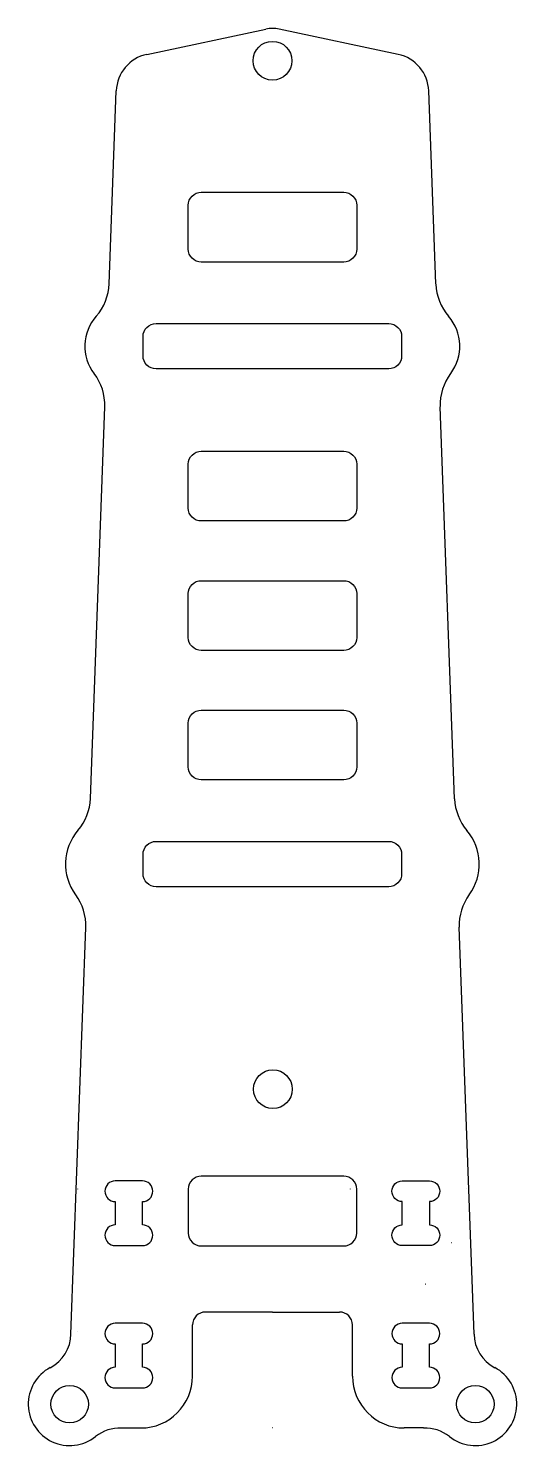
# Model space of a CAD drawing. Header units: millimetres. Extents: x -19 to 19, y -50 to 60.
import ezdxf

# ---------------------------------------------------------------- set-up
doc = ezdxf.new("R2010")
doc.units = ezdxf.units.MM
doc.layers.get('0').update_dxf_attribs({"linetype": 'CONTINUOUS'})

msp = doc.modelspace()

# ---------------------------------------------------------------- linework, layer by layer
for p, q in [((-9.71, 57.5), (-0.52, 59.46)), ((9.71, 57.5), (0.52, 59.46)), ((-12.63, 39.79), (-12.09, 54.68)), ((12.63, 39.77), (12.09, 54.68)), ((-14.08, 0.03), (-12.98, 30.27)), ((14.08, 0.01), (12.98, 30.29)), ((-15.59, -41.34), (-14.44, -9.94)), ((15.59, -41.34), (14.44, -9.92)), ((15, -30.1), (15, -30.1)), ((15, -30.1), (15, -30.1)), ((11.83, -37.49), (11.82, -37.49)), ((0, -39.64), (-5.19, -39.64)), ((0, -39.64), (5.19, -39.64)), ((-6.19, -44.6), (-6.19, -40.64)), ((6.19, -44.6), (6.19, -40.64)), ((-11.69, -48.6), (-10.19, -48.6)), ((0, -48.58), (-0.02, -48.58)), ((11.69, -48.6), (10.19, -48.6))]:
    msp.add_line(p, q)
for points in [[(-5.51, 41.46, -0.414214), (-6.51, 42.46), (-6.51, 45.85, -0.414214), (-5.51, 46.85), (5.51, 46.85, -0.414214), (6.51, 45.85), (6.51, 42.46, -0.414214), (5.51, 41.46)], [(8.99, 36.71, -0.414214), (9.99, 35.71), (9.99, 34.21, -0.414214), (8.99, 33.21), (-9.01, 33.21, -0.414214), (-10.01, 34.21), (-10.01, 35.71, -0.414214), (-9.01, 36.71)], [(5.51, 26.85, -0.414214), (6.51, 25.85), (6.51, 22.46, -0.414214), (5.51, 21.46), (-5.51, 21.46, -0.414214), (-6.51, 22.46), (-6.51, 25.85, -0.414214), (-5.51, 26.85)], [(5.51, 16.85, -0.414214), (6.51, 15.85), (6.51, 12.46, -0.414214), (5.51, 11.46), (-5.51, 11.46, -0.414214), (-6.51, 12.46), (-6.51, 15.85, -0.414214), (-5.51, 16.85)], [(-5.51, 1.46, -0.414214), (-6.51, 2.46), (-6.51, 5.85, -0.414214), (-5.51, 6.85), (5.51, 6.85, -0.414214), (6.51, 5.85), (6.51, 2.46, -0.414214), (5.51, 1.46)], [(-10.01, -4.29, -0.414214), (-9.01, -3.29), (8.99, -3.29, -0.414214), (9.99, -4.29), (9.99, -5.79, -0.414214), (8.99, -6.79), (-9.01, -6.79, -0.414214), (-10.01, -5.79)], [(-12.16, -31.11), (-12.16, -32.91, 1), (-12.16, -34.51), (-10.06, -34.51, 1), (-10.06, -32.91), (-10.06, -31.11, 1), (-10.06, -29.51), (-12.16, -29.51, 1)], [(5.51, -29.15), (-5.51, -29.15, 0.414214), (-6.51, -30.15), (-6.51, -33.54, 0.414214), (-5.51, -34.54), (5.51, -34.54, 0.414214), (6.51, -33.54), (6.51, -30.15, 0.414214)], [(10.04, -31.11, -1), (10.04, -29.51), (12.14, -29.51, -1), (12.14, -31.11), (12.14, -32.91, -1), (12.14, -34.51), (10.04, -34.51, -1), (10.04, -32.91)], [(11.82, -37.49, 0.000506), (11.83, -37.49)], [(-10.06, -43.91), (-10.06, -42.11, 1), (-10.06, -40.51), (-12.16, -40.51, 1), (-12.16, -42.11), (-12.16, -43.91, 1), (-12.16, -45.51), (-10.06, -45.51, 1)], [(12.14, -43.91), (12.14, -42.11, 1), (12.14, -40.51), (10.04, -40.51, 1), (10.04, -42.11), (10.04, -43.91, 1), (10.04, -45.51), (12.14, -45.51, 1)]]:
    msp.add_lwpolyline(points, format="xyb", close=True)
for centre, radius in [((0, 57.01), 1.5), ((0.03, -22.43), 1.5), ((-15.69, -46.76), 1.45), ((15.69, -46.76), 1.45)]:
    msp.add_circle(centre, radius)
for centre, radius, start, end in [((0, 57.01), 2.5, 77.9753, 102.0247), ((-9.09, 54.57), 3, 102.0247, 177.9092), ((9.09, 54.57), 3, 2.0908, 77.9753), ((-16.63, 39.93), 4, 318.5089, 357.9092), ((16.63, 39.91), 4, 182.0908, 221.2896), ((-11.01, 34.96), 3.5, 138.5089, 217.3096), ((10.99, 34.96), 3.5, -37.1081, 41.2896), ((16.97, 30.44), 4, 142.8919, 182.0908), ((-16.97, 30.42), 4, -2.0908, 37.3096), ((-18.08, 0.17), 4, 319.3468, 357.9092), ((18.08, 0.15), 4, 182.0908, 220.4608), ((-12.01, -5.04), 4, 139.3468, 216.4717), ((11.99, -5.04), 4, -36.2793, 40.4608), ((-18.44, -9.79), 4, -2.0908, 36.4717), ((18.44, -9.77), 4, 143.7207, 182.0908), ((-17.06, -30.14), 2, -0.0036, 0.0748), ((-17.06, -30.14), 2, -0.0036, 0.0748), ((-17.06, -30.14), 2, -0.0036, 0.0748), ((-17.06, -30.14), 2, -0.0036, 0.0748), ((4.04, -30.14), 2, -0.0036, 0.0748), ((4.04, -30.14), 2, -0.0036, 0.0748), ((13.83, -31.26), 3, 269.727, 270.2527), ((11.83, -33.26), 4.23, 269.8839, 270), ((-5.19, -40.64), 1, 90, 180), ((5.19, -40.64), 1, 0, 90), ((-18.59, -41.29), 3, 297.9208, 358.9823), ((-17.06, -41.14), 2, -0.0036, 0.0748), ((-17.06, -41.14), 2, -0.0036, 0.0748), ((18.59, -41.29), 3, 181.0177, 242.0792), ((-15.69, -46.76), 3.2, 117.9208, 308.7642), ((-10.19, -44.6), 4, -90, 0), ((10.19, -44.6), 4, 180, 270), ((15.69, -46.76), 3.2, -128.7642, 62.0792), ((-11.8, -51.6), 3, 87.7285, 128.7642), ((11.8, -51.6), 3, 51.2358, 92.2715)]:
    msp.add_arc(centre, radius, start, end)

doc.saveas('drawing.dxf')
